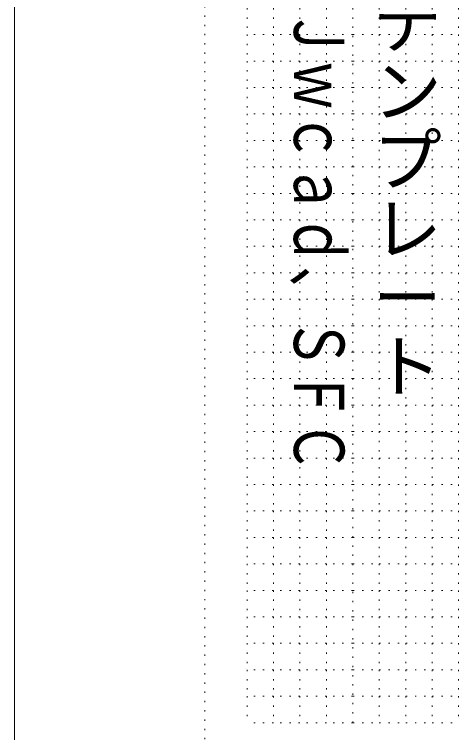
# Model space of a CAD drawing. Units: millimetres on the paper. Extents: x 149 to 445, y 0 to 420.
# Drawn here: x 149 to 233, y 75.5 to 211.2 of the extents above; entities that cross this region are included whole.
import ezdxf
from ezdxf.enums import TextEntityAlignment as Align

# ---------------------------------------------------------------- set-up
doc = ezdxf.new("R2010")
doc.units = ezdxf.units.MM
doc.linetypes.add('DOTTED', pattern=[1.75, 0.25, -1.5])
doc.layers.add('_0-0_', color=7, linetype='DOTTED', lineweight=18)
doc.styles.add('@ＭＳ ゴシック', font='')
doc.styles.add('ＭＳ ゴシック', font='')
doc.styles.get('@ＭＳ ゴシック').set_extended_font_data('@MS Gothic')
doc.styles.get('ＭＳ ゴシック').set_extended_font_data('MS Gothic')

msp = doc.modelspace()

# ---------------------------------------------------------------- linework, layer by layer
at = {"layer": '_0-0_', "linetype": 'Continuous', "lineweight": 9}
msp.add_line((149, 420), (149, 0), dxfattribs=at)
at = {"layer": '_0-0_'}
for p, q in [((185, 361.5), (185, 58.5)), ((213, 317.38), (213, 77.38)), ((193, 212.38), (193, 207.38)), ((198, 212.38), (198, 207.38)), ((203, 212.38), (203, 207.38)), ((208, 212.38), (208, 207.38)), ((218, 212.38), (218, 207.38)), ((223, 212.38), (223, 207.38)), ((228, 212.38), (228, 207.38)), ((233, 212.38), (233, 207.38)), ((198, 207.38), (193, 207.38)), ((193, 207.38), (193, 202.38)), ((203, 207.38), (198, 207.38)), ((198, 207.38), (198, 202.38)), ((208, 207.38), (203, 207.38)), ((203, 207.38), (203, 202.38)), ((213, 207.38), (208, 207.38)), ((208, 207.38), (208, 202.38)), ((213, 207.38), (218, 207.38)), ((218, 207.38), (223, 207.38)), ((218, 207.38), (218, 202.38)), ((223, 207.38), (223, 202.38)), ((223, 207.38), (228, 207.38)), ((228, 207.38), (228, 202.38)), ((228, 207.38), (233, 207.38)), ((233, 207.38), (233, 202.38)), ((198, 202.38), (193, 202.38)), ((193, 202.38), (193, 197.38)), ((203, 202.38), (198, 202.38)), ((198, 202.38), (198, 197.38)), ((208, 202.38), (203, 202.38)), ((203, 202.38), (203, 197.38)), ((213, 202.38), (208, 202.38)), ((208, 202.38), (208, 197.38)), ((213, 202.38), (218, 202.38)), ((218, 202.38), (223, 202.38)), ((218, 202.38), (218, 197.38)), ((223, 202.38), (223, 197.38)), ((223, 202.38), (228, 202.38)), ((228, 202.38), (228, 197.38)), ((228, 202.38), (233, 202.38)), ((233, 202.38), (233, 197.38)), ((198, 197.38), (193, 197.38)), ((193, 197.38), (193, 192.38)), ((203, 197.38), (198, 197.38)), ((198, 197.38), (198, 192.38)), ((208, 197.38), (203, 197.38)), ((203, 197.38), (203, 192.38)), ((213, 197.38), (208, 197.38)), ((208, 197.38), (208, 192.38)), ((213, 197.38), (218, 197.38)), ((218, 197.38), (223, 197.38)), ((218, 197.38), (218, 192.38)), ((223, 197.38), (223, 192.38)), ((223, 197.38), (228, 197.38)), ((228, 197.38), (228, 192.38)), ((228, 197.38), (233, 197.38)), ((233, 197.38), (233, 192.38)), ((198, 192.38), (193, 192.38)), ((193, 192.38), (193, 187.38)), ((203, 192.38), (198, 192.38)), ((198, 192.38), (198, 187.38)), ((208, 192.38), (203, 192.38)), ((203, 192.38), (203, 187.38)), ((213, 192.38), (208, 192.38)), ((208, 192.38), (208, 187.38)), ((213, 192.38), (218, 192.38)), ((218, 192.38), (223, 192.38)), ((218, 192.38), (218, 187.38)), ((223, 192.38), (223, 187.38)), ((223, 192.38), (228, 192.38)), ((228, 192.38), (228, 187.38)), ((228, 192.38), (233, 192.38)), ((233, 192.38), (233, 187.38)), ((198, 187.38), (193, 187.38)), ((193, 187.38), (193, 182.38)), ((203, 187.38), (198, 187.38)), ((198, 187.38), (198, 182.38)), ((208, 187.38), (203, 187.38)), ((203, 187.38), (203, 182.38)), ((213, 187.38), (208, 187.38)), ((208, 187.38), (208, 182.38)), ((213, 187.38), (218, 187.38)), ((218, 187.38), (223, 187.38)), ((218, 187.38), (218, 182.38)), ((223, 187.38), (223, 182.38)), ((223, 187.38), (228, 187.38)), ((228, 187.38), (228, 182.38)), ((228, 187.38), (233, 187.38)), ((233, 187.38), (233, 182.38)), ((198, 182.38), (193, 182.38)), ((193, 182.38), (193, 177.38)), ((203, 182.38), (198, 182.38)), ((198, 182.38), (198, 177.38)), ((208, 182.38), (203, 182.38)), ((203, 182.38), (203, 177.38)), ((213, 182.38), (208, 182.38)), ((208, 182.38), (208, 177.38)), ((213, 182.38), (218, 182.38)), ((218, 182.38), (223, 182.38)), ((218, 182.38), (218, 177.38)), ((223, 182.38), (223, 177.38)), ((223, 182.38), (228, 182.38)), ((228, 182.38), (228, 177.38)), ((228, 182.38), (233, 182.38)), ((233, 182.38), (233, 177.38)), ((198, 177.38), (193, 177.38)), ((193, 177.38), (193, 172.38)), ((203, 177.38), (198, 177.38)), ((198, 177.38), (198, 172.38)), ((208, 177.38), (203, 177.38)), ((203, 177.38), (203, 172.38)), ((213, 177.38), (208, 177.38)), ((208, 177.38), (208, 172.38)), ((213, 177.38), (218, 177.38)), ((218, 177.38), (223, 177.38)), ((218, 177.38), (218, 172.38)), ((223, 177.38), (223, 172.38)), ((223, 177.38), (228, 177.38)), ((228, 177.38), (228, 172.38)), ((228, 177.38), (233, 177.38)), ((233, 177.38), (233, 172.38)), ((198, 172.38), (193, 172.38)), ((193, 172.38), (193, 167.38)), ((203, 172.38), (198, 172.38)), ((198, 172.38), (198, 167.38)), ((208, 172.38), (203, 172.38)), ((203, 172.38), (203, 167.38)), ((213, 172.38), (208, 172.38)), ((208, 172.38), (208, 167.38)), ((213, 172.38), (218, 172.38)), ((218, 172.38), (223, 172.38)), ((218, 172.38), (218, 167.38)), ((223, 172.38), (223, 167.38)), ((223, 172.38), (228, 172.38)), ((228, 172.38), (228, 167.38)), ((228, 172.38), (233, 172.38)), ((233, 172.38), (233, 167.38)), ((198, 167.38), (193, 167.38)), ((193, 167.38), (193, 162.38)), ((203, 167.38), (198, 167.38)), ((198, 167.38), (198, 162.38)), ((208, 167.38), (203, 167.38)), ((203, 167.38), (203, 162.38)), ((213, 167.38), (208, 167.38)), ((208, 167.38), (208, 162.38)), ((213, 167.38), (218, 167.38)), ((218, 167.38), (223, 167.38)), ((218, 167.38), (218, 162.38)), ((223, 167.38), (223, 162.38)), ((223, 167.38), (228, 167.38)), ((228, 167.38), (228, 162.38)), ((228, 167.38), (233, 167.38)), ((233, 167.38), (233, 162.38)), ((198, 162.38), (193, 162.38)), ((193, 162.38), (193, 157.38)), ((203, 162.38), (198, 162.38)), ((198, 162.38), (198, 157.38)), ((208, 162.38), (203, 162.38)), ((203, 162.38), (203, 157.38)), ((213, 162.38), (208, 162.38)), ((208, 162.38), (208, 157.38)), ((213, 162.38), (218, 162.38)), ((218, 162.38), (223, 162.38)), ((218, 162.38), (218, 157.38)), ((223, 162.38), (223, 157.38)), ((223, 162.38), (228, 162.38)), ((228, 162.38), (228, 157.38)), ((228, 162.38), (233, 162.38)), ((233, 162.38), (233, 157.38)), ((198, 157.38), (193, 157.38)), ((193, 157.38), (193, 152.38)), ((203, 157.38), (198, 157.38)), ((198, 157.38), (198, 152.38)), ((208, 157.38), (203, 157.38)), ((203, 157.38), (203, 152.38)), ((213, 157.38), (208, 157.38)), ((208, 157.38), (208, 152.38)), ((213, 157.38), (218, 157.38)), ((218, 157.38), (223, 157.38)), ((218, 157.38), (218, 152.38)), ((223, 157.38), (223, 152.38)), ((223, 157.38), (228, 157.38)), ((228, 157.38), (228, 152.38)), ((228, 157.38), (233, 157.38)), ((233, 157.38), (233, 152.38)), ((198, 152.38), (193, 152.38)), ((193, 152.38), (193, 147.38)), ((203, 152.38), (198, 152.38)), ((198, 152.38), (198, 147.38)), ((208, 152.38), (203, 152.38)), ((203, 152.38), (203, 147.38)), ((213, 152.38), (208, 152.38)), ((208, 152.38), (208, 147.38)), ((213, 152.38), (218, 152.38)), ((218, 152.38), (223, 152.38)), ((218, 152.38), (218, 147.38)), ((223, 152.38), (223, 147.38)), ((223, 152.38), (228, 152.38)), ((228, 152.38), (228, 147.38)), ((228, 152.38), (233, 152.38)), ((233, 152.38), (233, 147.38)), ((198, 147.38), (193, 147.38)), ((193, 147.38), (193, 142.38)), ((203, 147.38), (198, 147.38)), ((198, 147.38), (198, 142.38)), ((208, 147.38), (203, 147.38)), ((203, 147.38), (203, 142.38)), ((213, 147.38), (208, 147.38)), ((208, 147.38), (208, 142.38)), ((213, 147.38), (218, 147.38)), ((218, 147.38), (223, 147.38)), ((218, 147.38), (218, 142.38)), ((223, 147.38), (223, 142.38)), ((223, 147.38), (228, 147.38)), ((228, 147.38), (228, 142.38)), ((228, 147.38), (233, 147.38)), ((233, 147.38), (233, 142.38)), ((198, 142.38), (193, 142.38)), ((193, 142.38), (193, 137.38)), ((203, 142.38), (198, 142.38)), ((198, 142.38), (198, 137.38)), ((208, 142.38), (203, 142.38)), ((203, 142.38), (203, 137.38)), ((213, 142.38), (208, 142.38)), ((208, 142.38), (208, 137.38)), ((213, 142.38), (218, 142.38)), ((218, 142.38), (223, 142.38)), ((218, 142.38), (218, 137.38)), ((223, 142.38), (223, 137.38)), ((223, 142.38), (228, 142.38)), ((228, 142.38), (228, 137.38)), ((228, 142.38), (233, 142.38)), ((233, 142.38), (233, 137.38)), ((198, 137.38), (193, 137.38)), ((193, 137.38), (193, 132.38)), ((203, 137.38), (198, 137.38)), ((198, 137.38), (198, 132.38)), ((208, 137.38), (203, 137.38)), ((203, 137.38), (203, 132.38)), ((213, 137.38), (208, 137.38)), ((208, 137.38), (208, 132.38)), ((213, 137.38), (218, 137.38)), ((218, 137.38), (223, 137.38)), ((218, 137.38), (218, 132.38)), ((223, 137.38), (223, 132.38)), ((223, 137.38), (228, 137.38)), ((228, 137.38), (228, 132.38)), ((228, 137.38), (233, 137.38)), ((233, 137.38), (233, 132.38)), ((198, 132.38), (193, 132.38)), ((193, 132.38), (193, 127.38)), ((203, 132.38), (198, 132.38)), ((198, 132.38), (198, 127.38)), ((208, 132.38), (203, 132.38)), ((203, 132.38), (203, 127.38)), ((213, 132.38), (208, 132.38)), ((208, 132.38), (208, 127.38)), ((213, 132.38), (218, 132.38)), ((218, 132.38), (223, 132.38)), ((218, 132.38), (218, 127.38)), ((223, 132.38), (223, 127.38)), ((223, 132.38), (228, 132.38)), ((228, 132.38), (228, 127.38)), ((228, 132.38), (233, 132.38)), ((233, 132.38), (233, 127.38)), ((198, 127.38), (193, 127.38)), ((193, 127.38), (193, 122.38)), ((203, 127.38), (198, 127.38)), ((198, 127.38), (198, 122.38)), ((208, 127.38), (203, 127.38)), ((203, 127.38), (203, 122.38)), ((213, 127.38), (208, 127.38)), ((208, 127.38), (208, 122.38)), ((213, 127.38), (218, 127.38)), ((218, 127.38), (223, 127.38)), ((218, 127.38), (218, 122.38)), ((223, 127.38), (223, 122.38)), ((223, 127.38), (228, 127.38)), ((228, 127.38), (228, 122.38)), ((228, 127.38), (233, 127.38)), ((233, 127.38), (233, 122.38)), ((198, 122.38), (193, 122.38)), ((193, 122.38), (193, 117.38)), ((203, 122.38), (198, 122.38)), ((198, 122.38), (198, 117.38)), ((208, 122.38), (203, 122.38)), ((203, 122.38), (203, 117.38)), ((213, 122.38), (208, 122.38)), ((208, 122.38), (208, 117.38)), ((213, 122.38), (218, 122.38)), ((218, 122.38), (223, 122.38)), ((218, 122.38), (218, 117.38)), ((223, 122.38), (223, 117.38)), ((223, 122.38), (228, 122.38)), ((228, 122.38), (228, 117.38)), ((228, 122.38), (233, 122.38)), ((233, 122.38), (233, 117.38)), ((198, 117.38), (193, 117.38)), ((193, 117.38), (193, 112.38)), ((203, 117.38), (198, 117.38)), ((198, 117.38), (198, 112.38)), ((208, 117.38), (203, 117.38)), ((203, 117.38), (203, 112.38)), ((213, 117.38), (208, 117.38)), ((208, 117.38), (208, 112.38)), ((213, 117.38), (218, 117.38)), ((218, 117.38), (223, 117.38)), ((218, 117.38), (218, 112.38)), ((223, 117.38), (223, 112.38)), ((223, 117.38), (228, 117.38)), ((228, 117.38), (228, 112.38)), ((228, 117.38), (233, 117.38)), ((233, 117.38), (233, 112.38)), ((198, 112.38), (193, 112.38)), ((193, 112.38), (193, 107.38)), ((203, 112.38), (198, 112.38)), ((198, 112.38), (198, 107.38)), ((208, 112.38), (203, 112.38)), ((203, 112.38), (203, 107.38)), ((213, 112.38), (208, 112.38)), ((208, 112.38), (208, 107.38)), ((213, 112.38), (218, 112.38)), ((218, 112.38), (223, 112.38)), ((218, 112.38), (218, 107.38)), ((223, 112.38), (223, 107.38)), ((223, 112.38), (228, 112.38)), ((228, 112.38), (228, 107.38)), ((228, 112.38), (233, 112.38)), ((233, 112.38), (233, 107.38)), ((198, 107.38), (193, 107.38)), ((193, 107.38), (193, 102.38)), ((203, 107.38), (198, 107.38)), ((198, 107.38), (198, 102.38)), ((208, 107.38), (203, 107.38)), ((203, 107.38), (203, 102.38)), ((213, 107.38), (208, 107.38)), ((208, 107.38), (208, 102.38)), ((213, 107.38), (218, 107.38)), ((218, 107.38), (223, 107.38)), ((218, 107.38), (218, 102.38)), ((223, 107.38), (223, 102.38)), ((223, 107.38), (228, 107.38)), ((228, 107.38), (228, 102.38)), ((228, 107.38), (233, 107.38)), ((233, 107.38), (233, 102.38)), ((198, 102.38), (193, 102.38)), ((193, 102.38), (193, 97.38)), ((203, 102.38), (198, 102.38)), ((198, 102.38), (198, 97.38)), ((208, 102.38), (203, 102.38)), ((203, 102.38), (203, 97.38)), ((213, 102.38), (208, 102.38)), ((208, 102.38), (208, 97.38)), ((213, 102.38), (218, 102.38)), ((218, 102.38), (223, 102.38)), ((218, 102.38), (218, 97.38)), ((223, 102.38), (223, 97.38)), ((223, 102.38), (228, 102.38)), ((228, 102.38), (228, 97.38)), ((228, 102.38), (233, 102.38)), ((233, 102.38), (233, 97.38)), ((198, 97.38), (193, 97.38)), ((193, 97.38), (193, 92.38)), ((203, 97.38), (198, 97.38)), ((198, 97.38), (198, 92.38)), ((208, 97.38), (203, 97.38)), ((203, 97.38), (203, 92.38)), ((213, 97.38), (208, 97.38)), ((208, 97.38), (208, 92.38)), ((213, 97.38), (218, 97.38)), ((218, 97.38), (223, 97.38)), ((218, 97.38), (218, 92.38)), ((223, 97.38), (223, 92.38)), ((223, 97.38), (228, 97.38)), ((228, 97.38), (228, 92.38)), ((228, 97.38), (233, 97.38)), ((233, 97.38), (233, 92.38)), ((198, 92.38), (193, 92.38)), ((193, 92.38), (193, 87.38)), ((203, 92.38), (198, 92.38)), ((198, 92.38), (198, 87.38)), ((208, 92.38), (203, 92.38)), ((203, 92.38), (203, 87.38)), ((213, 92.38), (208, 92.38)), ((208, 92.38), (208, 87.38)), ((213, 92.38), (218, 92.38)), ((218, 92.38), (223, 92.38)), ((218, 92.38), (218, 87.38)), ((223, 92.38), (223, 87.38)), ((223, 92.38), (228, 92.38)), ((228, 92.38), (228, 87.38)), ((228, 92.38), (233, 92.38)), ((233, 92.38), (233, 87.38)), ((198, 87.38), (193, 87.38)), ((193, 87.38), (193, 82.38)), ((203, 87.38), (198, 87.38)), ((198, 87.38), (198, 82.38)), ((208, 87.38), (203, 87.38)), ((203, 87.38), (203, 82.38)), ((213, 87.38), (208, 87.38)), ((208, 87.38), (208, 82.38)), ((213, 87.38), (218, 87.38)), ((218, 87.38), (223, 87.38)), ((218, 87.38), (218, 82.38)), ((223, 87.38), (223, 82.38)), ((223, 87.38), (228, 87.38)), ((228, 87.38), (228, 82.38)), ((228, 87.38), (233, 87.38)), ((233, 87.38), (233, 82.38)), ((198, 82.38), (193, 82.38)), ((193, 82.38), (193, 77.38)), ((203, 82.38), (198, 82.38)), ((198, 82.38), (198, 77.38)), ((208, 82.38), (203, 82.38)), ((203, 82.38), (203, 77.38)), ((213, 82.38), (208, 82.38)), ((208, 82.38), (208, 77.38)), ((213, 82.38), (218, 82.38)), ((218, 82.38), (223, 82.38)), ((218, 82.38), (218, 77.38)), ((223, 82.38), (223, 77.38)), ((223, 82.38), (228, 82.38)), ((228, 82.38), (228, 77.38)), ((228, 82.38), (233, 82.38)), ((233, 82.38), (233, 77.38)), ((198, 77.38), (193, 77.38)), ((203, 77.38), (198, 77.38)), ((208, 77.38), (203, 77.38)), ((213, 77.38), (208, 77.38)), ((213, 77.38), (218, 77.38)), ((218, 77.38), (223, 77.38)), ((223, 77.38), (228, 77.38)), ((228, 77.38), (233, 77.38))]:
    msp.add_line(p, q, dxfattribs=at)

# ---------------------------------------------------------------- texts
at = {"layer": '_0-0_', "style": '@ＭＳ ゴシック'}
msp.add_text('（無料）背表紙テンプレート', height=9.531, rotation=270, dxfattribs=at).set_placement((215.5, 307.38), align=Align.BOTTOM_LEFT)
at = {"layer": '_0-0_', "style": 'ＭＳ ゴシック', "width": 0.75}
msp.add_text('Ｊｗｃａｄ、ＳＦＣ', height=9.531, rotation=270, dxfattribs=at).set_placement((199, 212.38), align=Align.BOTTOM_LEFT)

doc.saveas('drawing.dxf')
